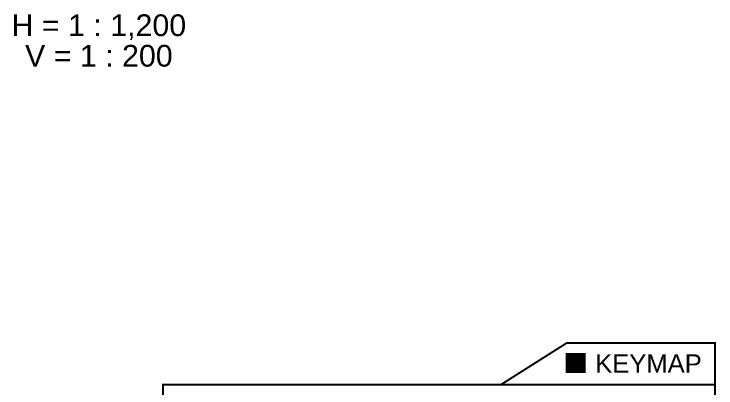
# Model space of a CAD drawing. Header units: millimetres. Extents: x 100 to 12208, y -4543 to 2792.
# Drawn here: x 4511.6 to 4639.4, y -4007.9 to -3939.8 of the extents above; entities that cross this region are included whole.
import ezdxf
from ezdxf.enums import TextEntityAlignment as Align

# ---------------------------------------------------------------- set-up
doc = ezdxf.new("R2010")
doc.units = ezdxf.units.MM
doc.set_wipeout_variables(frame=1)
for name, color, linetype in [('key-t', 7, 'Continuous'), ('박스', 7, 'Continuous'), ('주기', 7, 'Continuous')]:
    doc.layers.add(name, color=color, linetype=linetype)
doc.styles.get("Standard").update_dxf_attribs({"font": 'arial.ttf'})

msp = doc.modelspace()

# ---------------------------------------------------------------- texts
at = {"layer": '박스'}
for s, p in [('H = 1 : 1,200', (4527.06, -3941.82)), ('V = 1 : 200', (4527.06, -3947.38))]:
    msp.add_text(s, height=3.9553, dxfattribs=at).set_placement(p, align=Align.MIDDLE_CENTER)

# ---------------------------------------------------------------- wipeouts: each hides what was drawn before it
at = {"color": 7, "true_color": 0xffffff}
msp.add_wipeout([(4639.23, -4007.28), (4639.23, -4138.26), (4538.75, -4138.26), (4538.75, -4007.28), (4639.23, -4007.28), (4639.23, -3999.68), (4612.27, -3999.68), (4600.28, -4007.28)], dxfattribs=at)

# ---------------------------------------------------------------- next in the draw order: linework, layer by layer
at = {"layer": 'key-t', "linetype": 'Continuous', "const_width": 0.357}
msp.add_lwpolyline([(4639.23, -4007.28), (4639.23, -4138.26), (4538.75, -4138.26), (4538.75, -4007.28), (4639.23, -4007.28), (4639.23, -3999.68), (4612.27, -3999.68), (4600.28, -4007.28)], dxfattribs=at)

# ---------------------------------------------------------------- next in the draw order: wipeouts: each hides what was drawn before it
at = {"color": 7, "true_color": 0xffffff}
msp.add_wipeout([(4639.23, -4007.28), (4639.23, -4138.26), (4538.75, -4138.26), (4538.75, -4007.28), (4639.23, -4007.28), (4639.23, -3999.68), (4612.27, -3999.68), (4600.28, -4007.28)], dxfattribs=at)

# ---------------------------------------------------------------- next in the draw order: linework, layer by layer
at = {"layer": 'key-t', "linetype": 'Continuous', "const_width": 0.357}
msp.add_lwpolyline([(4639.23, -4007.28), (4639.23, -4138.26), (4538.75, -4138.26), (4538.75, -4007.28), (4639.23, -4007.28), (4639.23, -3999.68), (4612.27, -3999.68), (4600.28, -4007.28)], dxfattribs=at)

# ---------------------------------------------------------------- next in the draw order: texts
at = {"layer": '주기', "color": 7}
msp.add_text('■ KEYMAP', height=3.333, dxfattribs=at).set_placement((4624.2, -4005.1), align=Align.CENTER)
msp.add_text('■ KEYMAP', height=3.333, dxfattribs=at).set_placement((4624.2, -4005.1), align=Align.CENTER)

doc.saveas('drawing.dxf')
